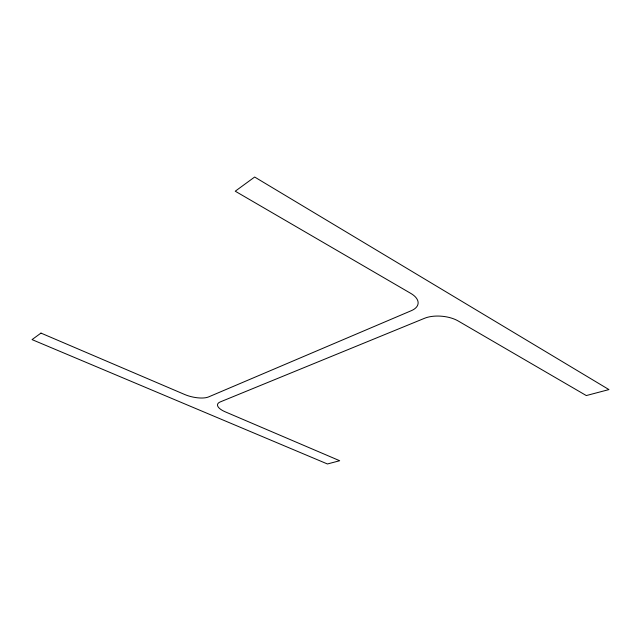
<?xml version="1.0" encoding="UTF-8"?>
<svg xmlns="http://www.w3.org/2000/svg" width="641" height="641" viewBox="0 0 641 641"><rect width="100%" height="100%" fill="white"/><g stroke="black" fill="none" stroke-linecap="round" stroke-linejoin="round"><path stroke-width="0.96" d="M40.968 333.096L32.05 339.61L327.431 463.972L339.69 460.727L225.279 411.843A17.507 6.418 11.7 0 1 220.24 401.931L424.622 318.257A23.405 11.145 5.5 0 1 458.139 320.957L586.307 395.561L608.95 389.584L254.653 177.028L235.247 191.202L410.793 293.394A24.118 12.083 7.2 0 1 411.314 310.685L208.629 396.907A18.076 6.755 12.9 0 1 184.632 394.479L40.968 333.096"/></g></svg>
